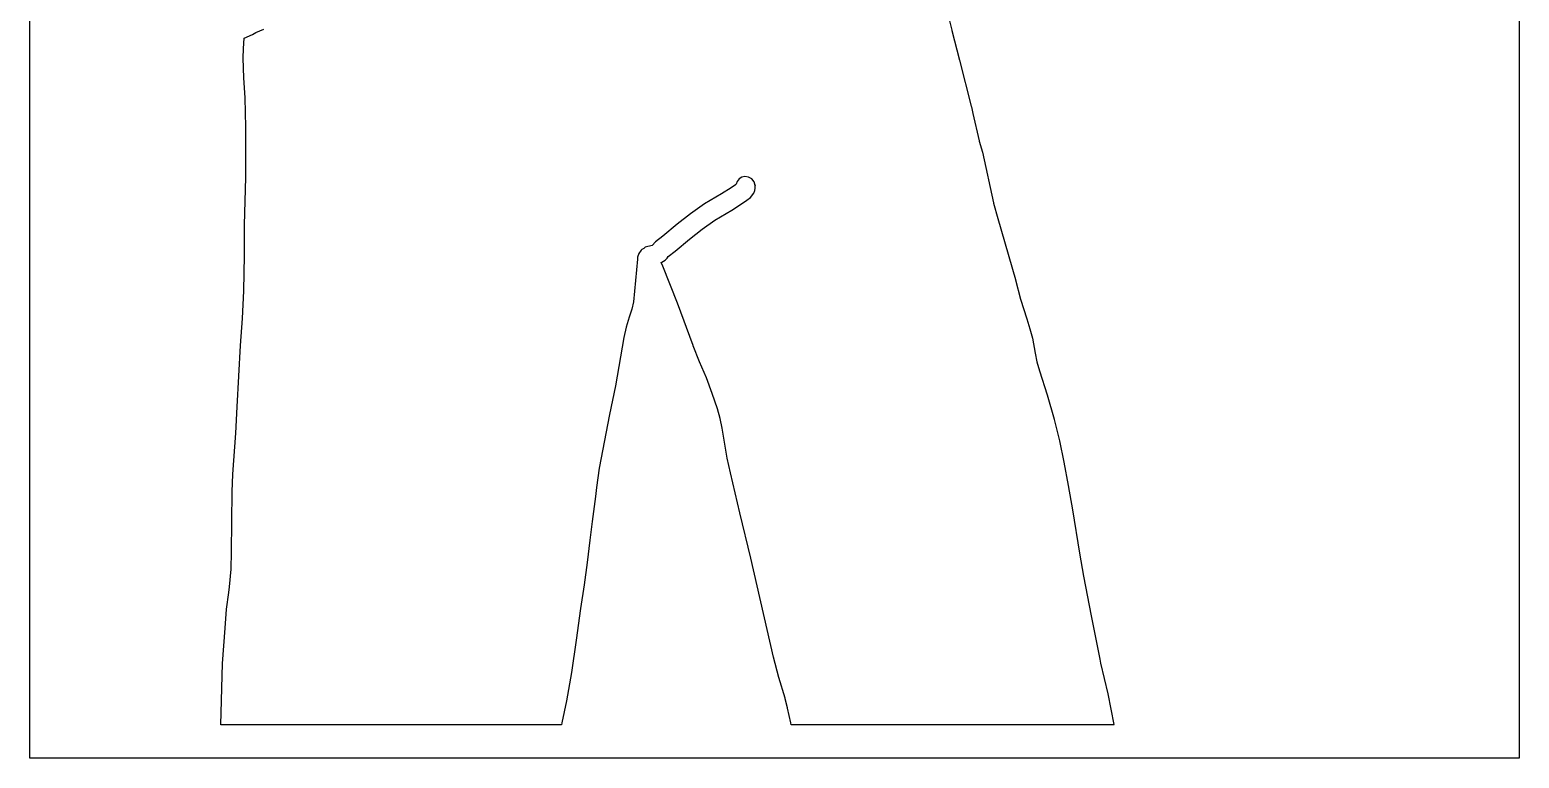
# Model space of a CAD drawing. Extents: x -1 to 541, y -138 to 3207.
# Drawn here: x 103.2 to 474.2, y 2689.1 to 2870.5 of the extents above; entities that cross this region are included whole.
import ezdxf

# ---------------------------------------------------------------- set-up
doc = ezdxf.new("R2010")
doc.units = 0

msp = doc.modelspace()

# ---------------------------------------------------------------- linework, layer by layer
at = {"layer": 'Calque_1'}
for p, q in [((103.209, 2689.05), (103.209, 3204.3)), ((474.208, 3204.3), (474.208, 2689.05)), ((332.168375, 2873.3425), (332.899, 2870.33)), ((156.432625, 2865.7875), (156.635, 2868.39)), ((156.635, 2868.39), (158.682, 2869.27)), ((158.682, 2869.27), (159.479, 2869.76)), ((159.479, 2869.76), (161.479, 2870.61)), ((332.899, 2870.33), (332.909, 2870.31)), ((332.909, 2870.31), (334.757, 2862.88)), ((156.33, 2863.38), (156.432625, 2865.7875)), ((156.525625, 2858.47875), (156.33, 2863.38)), ((334.757, 2862.88), (337.723, 2851.41)), ((156.824, 2853.48), (156.525625, 2858.47875)), ((157.041, 2846.24), (156.824, 2853.48)), ((337.723, 2851.41), (337.751, 2851.31)), ((337.751, 2851.31), (338.142, 2849.64)), ((338.142, 2849.64), (338.142, 2849.63)), ((338.142, 2849.63), (338.152, 2849.6)), ((338.152, 2849.6), (339.686, 2842.79)), ((157.031, 2833.72), (157.041, 2846.24)), ((339.686, 2842.79), (339.713, 2842.68)), ((339.713, 2842.68), (340.538, 2840)), ((340.538, 2840), (343.271, 2827.33)), ((156.684, 2821.87), (157.031, 2833.7)), ((157.031, 2833.7), (157.031, 2833.72)), ((277.883, 2831.13), (275.545, 2829.64)), ((278.986, 2831.86), (277.883, 2831.13)), ((279.119, 2831.98), (278.986, 2831.86)), ((279.398547, 2832.715938), (279.119, 2831.98)), ((279.885375, 2833.3075), (279.398547, 2832.715938)), ((280.533266, 2833.715313), (279.885375, 2833.3075)), ((281.296, 2833.9), (280.533266, 2833.715313)), ((282.241297, 2833.776719), (281.296, 2833.9)), ((283.039125, 2833.31875), (282.241297, 2833.776719)), ((283.606891, 2832.596406), (283.039125, 2833.31875)), ((283.862, 2831.68), (283.606891, 2832.596406)), ((283.872, 2831.74), (283.83475, 2831.95375)), ((283.83475, 2831.95375), (283.862, 2831.68)), ((283.839938, 2830.408281), (283.9335, 2830.97375)), ((283.9335, 2830.97375), (283.872, 2831.74)), ((271.279, 2827.09), (267.775875, 2824.6325)), ((275.545, 2829.64), (271.279, 2827.09)), ((278.046, 2825.55), (280.508, 2827.11)), ((280.508, 2827.11), (281.836, 2828)), ((281.836, 2828), (282.70025, 2828.68375)), ((282.70025, 2828.68375), (283.572, 2829.78)), ((283.572, 2829.78), (283.839938, 2830.408281)), ((343.271, 2827.33), (343.271, 2827.31)), ((343.271, 2827.31), (344.297, 2823.43)), ((267.775875, 2824.6325), (264.479, 2822.04)), ((273.876, 2823.06), (278.046, 2825.55)), ((344.297, 2823.43), (348.698, 2808.23)), ((156.668, 2814.22), (156.684, 2821.86)), ((156.684, 2821.86), (156.684, 2821.87)), ((264.479, 2822.04), (260.911, 2819.03)), ((267.513, 2818.32), (270.664875, 2820.79875)), ((270.664875, 2820.79875), (273.876, 2823.06)), ((256.187, 2816.01), (255.689, 2815.78)), ((256.486, 2816.3), (256.187, 2816.01)), ((258.207, 2816.76), (256.486, 2816.3)), ((259.097, 2817.63), (258.207, 2816.76)), ((260.911, 2819.03), (259.097, 2817.63)), ((263.954, 2815.32), (267.513, 2818.32)), ((156.565, 2805.45), (156.668, 2814.21)), ((156.668, 2814.21), (156.668, 2814.22)), ((254.549, 2813.37), (253.559, 2802.7)), ((254.587, 2813.84), (254.54675, 2813.4675)), ((254.54675, 2813.4675), (254.565, 2813.53)), ((254.565, 2813.53), (254.549, 2813.37)), ((254.597, 2813.85), (254.587, 2813.84)), ((254.878, 2814.73), (254.597, 2813.85)), ((255.481, 2815.61), (254.878, 2814.73)), ((255.689, 2815.78), (255.481, 2815.61)), ((260.516, 2812.51), (260.604, 2812.55)), ((260.886, 2811.59), (260.516, 2812.51)), ((260.604, 2812.55), (261.456719, 2813.089687)), ((261.456719, 2813.089687), (261.968, 2813.5675)), ((261.968, 2813.5675), (262.204, 2813.97)), ((262.204, 2813.97), (263.954, 2815.32)), ((260.896, 2811.56), (260.886, 2811.59)), ((264.547, 2802.39), (260.896, 2811.56)), ((156.195625, 2798.5925), (156.565, 2805.44)), ((156.565, 2805.44), (156.565, 2805.45)), ((348.698, 2808.23), (348.698, 2808.22)), ((348.698, 2808.22), (348.708, 2808.21)), ((348.708, 2808.21), (350.02575, 2803.38)), ((253.559, 2802.7), (253.147125, 2800.91875)), ((264.563, 2802.35), (264.547, 2802.39)), ((268.424, 2791.82), (264.563, 2802.35)), ((350.02575, 2803.38), (351.534, 2798.49)), ((155.734, 2791.85), (156.195625, 2798.5925)), ((252.505, 2798.85), (251.7765, 2796.4125)), ((253.147125, 2800.91875), (252.505, 2798.86)), ((252.505, 2798.86), (252.505, 2798.85)), ((351.524, 2798.51), (352.341125, 2796.01625)), ((351.534, 2798.49), (351.524, 2798.51)), ((251.195, 2793.84), (249.091, 2781.82)), ((251.7765, 2796.4125), (251.195, 2793.84)), ((352.341125, 2796.01625), (352.994, 2793.62)), ((154.892, 2776.54), (155.734, 2791.85)), ((268.434, 2791.79), (268.424, 2791.82)), ((270.011, 2787.79), (268.434, 2791.79)), ((352.994, 2793.62), (353.631, 2789.96)), ((353.631, 2789.96), (354.0535, 2787.7775)), ((270.021, 2787.78), (270.011, 2787.79)), ((271.776, 2783.76), (270.021, 2787.78)), ((354.0535, 2787.7775), (354.689, 2785.52)), ((273.21925, 2779.865), (271.776, 2783.76)), ((354.689, 2785.52), (356.657, 2779.57)), ((249.091, 2781.82), (247.623, 2774.63)), ((274.487, 2776.03), (273.21925, 2779.865)), ((356.657, 2779.57), (356.667, 2779.54)), ((356.667, 2779.54), (358.39, 2773.45)), ((154.564, 2769.98), (154.892, 2776.53)), ((154.892, 2776.53), (154.892, 2776.54)), ((275.183125, 2773.6125), (274.487, 2776.03)), ((247.623, 2774.62), (245.048, 2761.26)), ((247.623, 2774.63), (247.623, 2774.62)), ((275.67, 2771.24), (275.183125, 2773.6125)), ((358.39, 2773.45), (358.39, 2773.43)), ((358.39, 2773.43), (359.659125, 2768.11875)), ((153.756, 2759.78), (154.564, 2769.96)), ((154.564, 2769.96), (154.564, 2769.98)), ((275.67, 2771.23), (275.67, 2771.24)), ((276.944, 2763.81), (275.67, 2771.23)), ((359.659125, 2768.11875), (360.788, 2762.8)), ((245.048, 2761.25), (244.398, 2756.47)), ((245.048, 2761.26), (245.048, 2761.25)), ((277.775, 2760.12), (276.944, 2763.81)), ((360.788, 2762.8), (361.872, 2756.96)), ((153.583, 2755.38), (153.756, 2759.77)), ((153.756, 2759.77), (153.756, 2759.78)), ((280.102, 2750.15), (277.775, 2760.12)), ((361.872, 2756.96), (362.967, 2750.89)), ((153.485, 2740.45), (153.583, 2755.38)), ((244.095, 2754.2), (243.277, 2747.97)), ((244.398, 2756.44), (244.095, 2754.2)), ((244.398, 2756.47), (244.398, 2756.44)), ((282.798, 2738.9), (280.102, 2750.15)), ((362.967, 2750.89), (364.656, 2740.14)), ((243.277, 2747.97), (242.675, 2743.39)), ((242.675, 2743.39), (242.021, 2737.76)), ((153.341375, 2736.08875), (153.485, 2740.45)), ((288.486, 2714.24), (282.798, 2738.9)), ((364.656, 2740.14), (364.656, 2740.13)), ((364.656, 2740.13), (365.701, 2734.37)), ((152.957, 2731.72), (153.341375, 2736.08875)), ((242.021, 2737.76), (241.264, 2732.25)), ((365.701, 2734.39), (367.597, 2724.53)), ((365.701, 2734.37), (365.701, 2734.39)), ((152.763, 2730.32), (152.957, 2731.71)), ((152.957, 2731.71), (152.957, 2731.72)), ((241.264, 2732.23), (240.399, 2726.35)), ((241.264, 2732.25), (241.264, 2732.23)), ((152.184, 2726.2), (152.763, 2730.32)), ((151.856, 2721.41), (152.184, 2726.2)), ((240.399, 2726.34), (239.31, 2718.42)), ((240.399, 2726.35), (240.399, 2726.34)), ((367.597, 2724.53), (367.597, 2724.52)), ((367.597, 2724.52), (369.58, 2714.57)), ((151.231, 2712.65), (151.856, 2721.4)), ((151.856, 2721.4), (151.856, 2721.41)), ((239.31, 2718.42), (238.13, 2710.4)), ((150.978, 2703.44), (151.231, 2712.65)), ((288.496, 2714.21), (288.486, 2714.24)), ((289.7985, 2709.15375), (288.496, 2714.21)), ((369.58, 2714.57), (369.746, 2713.75)), ((369.746, 2713.75), (369.95, 2712.72)), ((369.95, 2712.72), (371.71375, 2705.085)), ((238.13, 2710.39), (236.864, 2703.35)), ((238.13, 2710.4), (238.13, 2710.39)), ((291.341, 2704.03), (289.7985, 2709.15375)), ((371.71375, 2705.085), (373.263, 2697.48)), ((150.81, 2697.36), (150.978, 2703.44)), ((236.864, 2703.33), (235.719, 2697.85)), ((236.864, 2703.35), (236.864, 2703.33)), ((291.325, 2703.83), (291.341, 2704.03)), ((291.919, 2701.62), (291.325, 2703.83)), ((291.94, 2701.54), (291.919, 2701.62)), ((292.737, 2697.84), (291.94, 2701.54)), ((235.616, 2697.36), (150.81, 2697.36)), ((235.719, 2697.85), (235.616, 2697.36)), ((292.844, 2697.35), (292.737, 2697.84)), ((373.296, 2697.35), (292.844, 2697.35)), ((373.263, 2697.48), (373.273, 2697.45)), ((373.273, 2697.45), (373.296, 2697.35)), ((474.208, 2689.05), (103.209, 2689.05))]:
    msp.add_line(p, q, dxfattribs=at)

doc.saveas('drawing.dxf')
